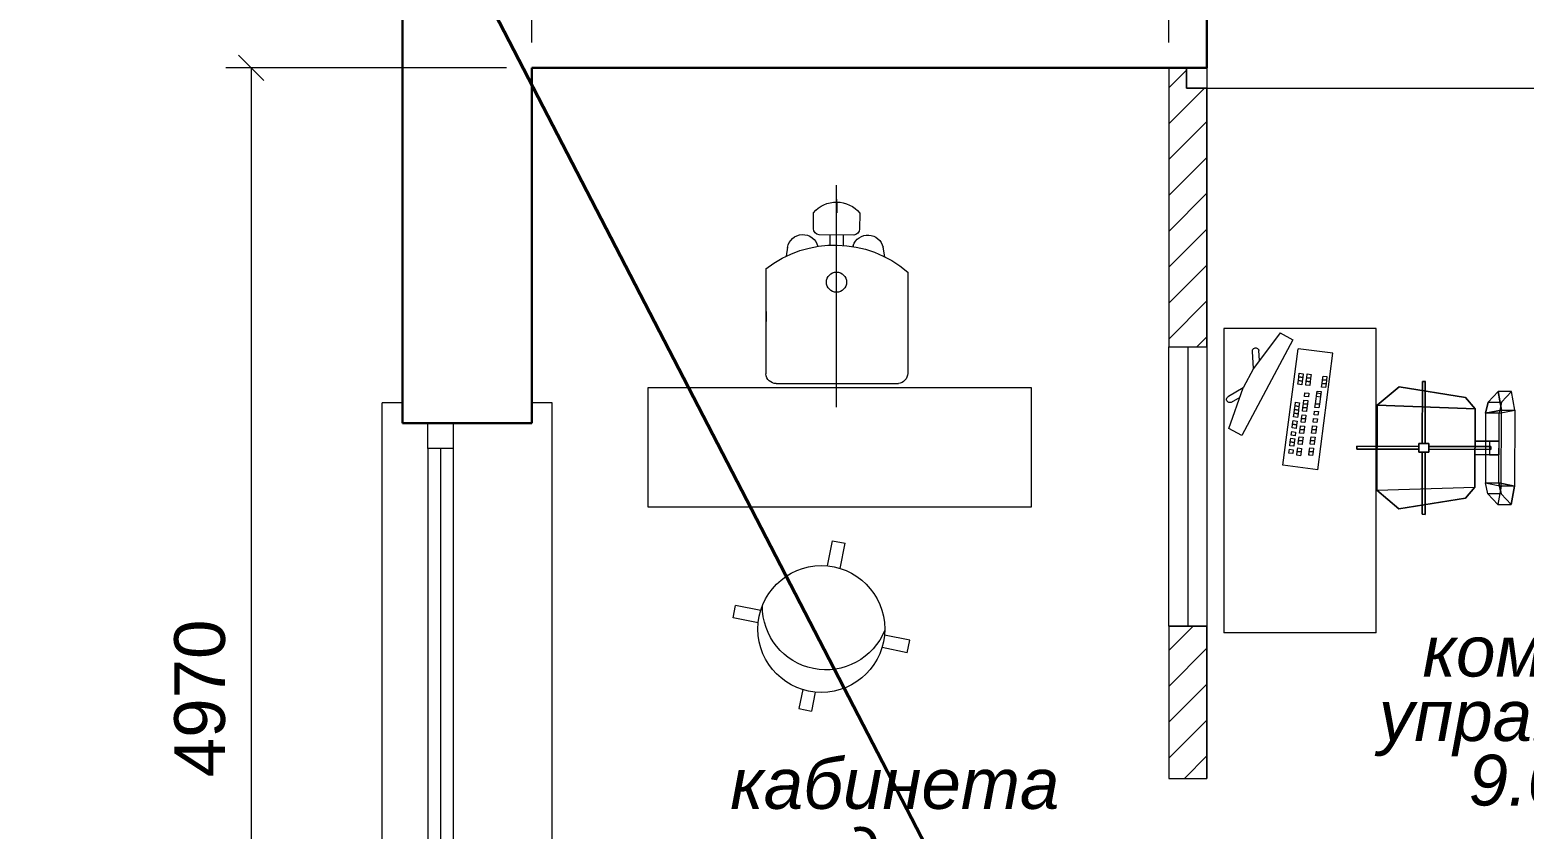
# Model space of a CAD drawing. Header units: metres. Extents: x 14591 to 15202, y 5442 to 5571.
# Drawn here: x 14873.97 to 14879.86, y 5551.48 to 5554.63 of the extents above; entities that cross this region are included whole.
import ezdxf

# ---------------------------------------------------------------- set-up
doc = ezdxf.new("R2010")
doc.units = ezdxf.units.M
doc.header["$MEASUREMENT"] = 0
doc.layers.get('Defpoints').update_dxf_attribs({"lineweight": 0})
for name, color, linetype, lineweight in [('1', 7, 'Continuous', 0), ('Level 1', 7, 'Continuous', 0), ('Стены', 7, 'Continuous', 13), ('Стены внутр', 7, 'Continuous', 30), ('Тонкие линии', 5, 'Continuous', 30), ('ТХ Мебель', 7, 'Continuous', 30), ('Штриховка', 3, 'Continuous', 13)]:
    doc.layers.add(name, color=color, linetype=linetype, lineweight=lineweight)
doc.styles.add('Style-Arial', font='arial.ttf')
doc.styles.add('Style-Arial IF', font='ariali.ttf')
doc.styles.add('Style-txt', font='txt.shx')
doc.dimstyles.new('100', dxfattribs={"dimtxt": 0.25, "dimasz": 0.1875, "dimexe": 0.125, "dimexo": 0.125, "dimgap": 0.0625, "dimtad": 1, "dimdec": 0, "dimlfac": 1000, "dimzin": 11, "dimdsep": 46, "dimtxsty": 'Style-txt', "dimblk": 'OBLIQUE', "dimcen": 0.09, "dimadec": 0, "dimazin": 3, "dimtfac": 1, "dimtdec": 0, "dimtmove": 0, "dimatfit": 3, "dimldrblk": 'TerminatorOpen', "dimfxl": 1, "dimfrac": 2, "dimtzin": 11, "dimlwd": 0, "dimlwe": 0, "dimarcsym": 0})

# ---------------------------------------------------------------- blocks, each defined once
blk = doc.blocks.new('*U54')
at = {"layer": 'Стены', "color": 7, "linetype": 'Continuous', "lineweight": 0}
for p, q in [((-0.335, -1.03), (-0.335, 1.03)), ((-0.255, 1.03), (-0.335, 1.03)), ((0.335, 1.03), (0.255, 1.03)), ((0.335, -1.03), (0.335, 1.03)), ((-0.155, 0.85), (-0.155, -0.85)), ((-0.105, 0.85), (-0.105, -0.85)), ((-0.055, 0.85), (-0.055, -0.85)), ((-0.255, -1.03), (-0.335, -1.03)), ((0.255, -1.03), (0.335, -1.03))]:
    blk.add_line(p, q, dxfattribs=at)
at = {"layer": 'Стены', "color": 7, "linetype": 'Continuous', "lineweight": 30}
for p, q in [((0.255, 0.95), (-0.255, 0.95)), ((0.255, -0.95), (-0.255, -0.95))]:
    blk.add_line(p, q, dxfattribs=at)
at = {"layer": 'Стены', "color": 7, "linetype": 'Continuous', "lineweight": 13, "flags": 128}
for points in [[(-0.155, 0.85), (-0.155, 0.95), (-0.055, 0.95), (-0.055, 0.85), (-0.155, 0.85)], [(-0.155, -0.95), (-0.155, -0.85), (-0.055, -0.85), (-0.055, -0.95), (-0.155, -0.95)]]:
    blk.add_lwpolyline(points, close=True, dxfattribs=at)
blk = doc.blocks.new('_Oblique')
at = {"color": 0, "linetype": 'ByBlock', "lineweight": -2}
blk.add_line((0.5, 0.5), (-0.5, -0.5), dxfattribs=at)
blk = doc.blocks.new('*D133')
at = {"color": 7, "linetype": 'Continuous', "lineweight": 0, "transparency": 16777216}
for p, q in [((14878.6128, 5554.58), (14878.6128, 5555.7796)), ((14881.0628, 5554.58), (14881.0628, 5555.7796))]:
    blk.add_line(p, q, dxfattribs=at)
at = {"color": 0, "linetype": 'Continuous', "lineweight": 0, "transparency": 16777216}
blk.add_line((14878.6128, 5555.6796), (14881.0628, 5555.6796), dxfattribs=at)
at = {"layer": 'Defpoints', "color": 0, "linetype": 'Continuous', "lineweight": 40, "transparency": 16777216}
for p in [(14881.0628, 5555.6796), (14878.6128, 5554.48), (14881.0628, 5554.48)]:
    blk.add_point(p, dxfattribs=at)
at = {"color": 0, "linetype": 'Continuous', "lineweight": 0, "transparency": 16777216, "xscale": 0.1, "yscale": 0.1, "zscale": 0.1, "rotation": 180}
blk.add_blockref('_Oblique', (14878.6128, 5555.6796), dxfattribs=at)
at = {"color": 0, "linetype": 'Continuous', "lineweight": 0, "transparency": 16777216, "xscale": 0.1, "yscale": 0.1, "zscale": 0.1}
blk.add_blockref('_Oblique', (14881.0628, 5555.6796), dxfattribs=at)
at = {"color": 0, "linetype": 'Continuous', "lineweight": 0, "transparency": 16777216, "insert": (14879.8378, 5555.8817), "char_height": 0.2, "attachment_point": 5, "style": 'Style-Arial'}
blk.add_mtext('2450', dxfattribs=at)
blk = doc.blocks.new('TerminatorOpen')
at = {"color": 0, "linetype": 'ByBlock', "lineweight": -2}
for q in [(-1, 0.5), (-1, 0), (-1, -0.5)]:
    blk.add_line((0, 0), q, dxfattribs=at)
blk = doc.blocks.new('*D134')
at = {"color": 7, "linetype": 'Continuous', "lineweight": 0, "transparency": 16777216}
for p, q in [((14875.9528, 5554.58), (14875.9528, 5555.7796)), ((14878.4628, 5554.58), (14878.4628, 5555.7796))]:
    blk.add_line(p, q, dxfattribs=at)
at = {"color": 0, "linetype": 'Continuous', "lineweight": 0, "transparency": 16777216}
blk.add_line((14875.9528, 5555.6796), (14878.4628, 5555.6796), dxfattribs=at)
at = {"layer": 'Defpoints', "color": 0, "linetype": 'Continuous', "lineweight": 40, "transparency": 16777216}
for p in [(14878.4628, 5555.6796), (14875.9528, 5554.48), (14878.4628, 5554.48)]:
    blk.add_point(p, dxfattribs=at)
at = {"color": 0, "linetype": 'Continuous', "lineweight": 0, "transparency": 16777216, "xscale": 0.1, "yscale": 0.1, "zscale": 0.1, "rotation": 180}
blk.add_blockref('_Oblique', (14875.9528, 5555.6796), dxfattribs=at)
at = {"color": 0, "linetype": 'Continuous', "lineweight": 0, "transparency": 16777216, "xscale": 0.1, "yscale": 0.1, "zscale": 0.1}
blk.add_blockref('_Oblique', (14878.4628, 5555.6796), dxfattribs=at)
at = {"color": 0, "linetype": 'Continuous', "lineweight": 0, "transparency": 16777216, "insert": (14877.2078, 5555.8817), "char_height": 0.2, "attachment_point": 5, "style": 'Style-Arial'}
blk.add_mtext('2510', dxfattribs=at)
blk = doc.blocks.new('*D135')
at = {"color": 7, "linetype": 'Continuous', "lineweight": 0, "transparency": 16777216}
for p, q in [((14875.8528, 5554.48), (14874.7466, 5554.48)), ((14875.8528, 5549.51), (14874.7466, 5549.51))]:
    blk.add_line(p, q, dxfattribs=at)
at = {"color": 0, "linetype": 'Continuous', "lineweight": 0, "transparency": 16777216}
blk.add_line((14874.8466, 5554.48), (14874.8466, 5549.51), dxfattribs=at)
at = {"layer": 'Defpoints', "color": 0, "linetype": 'Continuous', "lineweight": 40, "transparency": 16777216}
for p in [(14875.9528, 5554.48), (14874.8466, 5549.51), (14875.9528, 5549.51)]:
    blk.add_point(p, dxfattribs=at)
at = {"color": 0, "linetype": 'Continuous', "lineweight": 0, "transparency": 16777216, "xscale": 0.1, "yscale": 0.1, "zscale": 0.1}
for p, rotation in [((14874.8466, 5554.48), 90), ((14874.8466, 5549.51), 270)]:
    blk.add_blockref('_Oblique', p, dxfattribs=dict(at, rotation=rotation))
at = {"color": 0, "linetype": 'Continuous', "lineweight": 0, "transparency": 16777216, "insert": (14874.6445, 5551.995), "char_height": 0.2, "attachment_point": 5, "rotation": 90, "style": 'Style-Arial'}
blk.add_mtext('4970', dxfattribs=at)
blk = doc.blocks.new('STUL3_1')
at = {"layer": 'Level 1', "color": 7, "linetype": 'Continuous', "lineweight": 0}
for p, q in [((0.05, 0.7), (0, 0.7)), ((0, 0.5987), (0, 0.7)), ((0.05, 0.5987), (0.05, 0.7)), ((-0.325, 0.375), (-0.325, 0.325)), ((-0.2237, 0.375), (-0.325, 0.375)), ((0.2737, 0.375), (0.3499, 0.375)), ((-0.2237, 0.325), (-0.325, 0.325)), ((0.2737, 0.325), (0.3499, 0.325)), ((0, 0), (0, 0.1013)), ((0.05, 0), (0.05, 0.1013)), ((0.05, 0), (0, 0))]:
    blk.add_line(p, q, dxfattribs=at)
at = {"layer": 'Level 1', "color": 7, "linetype": 'Continuous', "lineweight": 0, "extrusion": (0, 0, -1)}
blk.add_circle((-0.025, 0.35), 0.25, dxfattribs=at)
at = {"layer": 'Level 1', "color": 7, "linetype": 'Continuous', "lineweight": 0}
blk.add_arc((-0.0657, 0.35), 0.25, 280.45133, 79.54867, dxfattribs=at)
blk = doc.blocks.new('STUL3')
at = {"layer": 'Level 1', "color": 7, "linetype": 'Continuous', "lineweight": 0}
blk.add_line((0, 67.49), (5, 67.49), dxfattribs=at)
at = {"layer": 'Level 1', "color": 7, "linetype": 'Continuous', "lineweight": 0, "xscale": 99.99999999999999, "yscale": 99.99999999999999, "zscale": 99.99999999999999, "rotation": 90}
blk.add_blockref('STUL3_1', (37.5, 32.5), dxfattribs=at)
blk = doc.blocks.new('*U129')
at = {"color": 7, "linetype": 'Continuous', "lineweight": 0}
blk.add_line((-0.6, -0.0269), (-0.6, 0.5731), dxfattribs=at)
at = {"layer": 'Стены', "color": 7, "linetype": 'Continuous', "lineweight": 0}
for p, q in [((0.6, 0.5731), (-0.6, 0.5731)), ((0.1788, 0.5028), (0.2063, 0.5541)), ((0.2063, 0.5541), (0.3657, 0.4974)), ((0.3283, 0.5107), (0.3089, 0.5443)), ((0.3657, 0.4974), (0.3324, 0.5551)), ((0.6, -0.0269), (0.6, 0.5731)), ((0.5556, 0.301), (0.1788, 0.5028)), ((0.4423, 0.4564), (0.3657, 0.4974)), ((0.4423, 0.4564), (0.5088, 0.4606)), ((0.5827, 0.3515), (0.4423, 0.4564)), ((0.474, 0.4326), (0.5128, 0.4351)), ((0.0435, 0.2035), (0.0614, 0.3404)), ((0.0614, 0.3404), (0.5202, 0.2805)), ((0.1072, 0.3016), (0.1092, 0.3172)), ((0.1216, 0.2998), (0.1072, 0.3016)), ((0.1092, 0.3172), (0.1237, 0.3153)), ((0.1237, 0.3153), (0.1216, 0.2998)), ((0.1361, 0.2979), (0.1381, 0.3134)), ((0.1506, 0.296), (0.1361, 0.2979)), ((0.1381, 0.3134), (0.1526, 0.3115)), ((0.1506, 0.296), (0.1526, 0.3115)), ((0.1526, 0.3115), (0.1506, 0.296)), ((0.1651, 0.2941), (0.1506, 0.296)), ((0.1526, 0.3115), (0.1671, 0.3096)), ((0.1671, 0.3096), (0.1651, 0.2941)), ((0.177, 0.2925), (0.1791, 0.308)), ((0.1791, 0.308), (0.1935, 0.3061)), ((0.1935, 0.3061), (0.1915, 0.2906)), ((0.206, 0.2887), (0.208, 0.3042)), ((0.208, 0.3042), (0.2225, 0.3023)), ((0.2225, 0.3023), (0.2205, 0.2868)), ((0.2205, 0.2868), (0.2225, 0.3023)), ((0.2225, 0.3023), (0.237, 0.3005)), ((0.237, 0.3005), (0.2349, 0.285)), ((0.2493, 0.2831), (0.2513, 0.2986)), ((0.2513, 0.2986), (0.2658, 0.2967)), ((0.2658, 0.2967), (0.2638, 0.2812)), ((0.2638, 0.2812), (0.2658, 0.2967)), ((0.2658, 0.2967), (0.2803, 0.2948)), ((0.2782, 0.2793), (0.2803, 0.2948)), ((0.2803, 0.2948), (0.2782, 0.2793)), ((0.2803, 0.2948), (0.2947, 0.2929)), ((0.5827, 0.3515), (0.5556, 0.301)), ((0.1039, 0.2701), (0.0986, 0.2708)), ((0.0987, 0.2708), (0.1007, 0.2863)), ((0.1132, 0.2689), (0.0987, 0.2708)), ((0.0988, 0.2235), (0.1008, 0.239)), ((0.1007, 0.2863), (0.1152, 0.2844)), ((0.106, 0.2383), (0.1008, 0.239)), ((0.1008, 0.239), (0.1153, 0.2371)), ((0.1152, 0.2844), (0.1132, 0.2689)), ((0.1132, 0.2689), (0.1152, 0.2844)), ((0.1276, 0.267), (0.1132, 0.2689)), ((0.1133, 0.2216), (0.1153, 0.2371)), ((0.1153, 0.2371), (0.1133, 0.2216)), ((0.1152, 0.2844), (0.1297, 0.2825)), ((0.1153, 0.2371), (0.1298, 0.2352)), ((0.1297, 0.2825), (0.1276, 0.267)), ((0.1421, 0.2651), (0.1441, 0.2806)), ((0.1566, 0.2632), (0.1421, 0.2651)), ((0.1441, 0.2806), (0.1586, 0.2787)), ((0.1566, 0.2632), (0.1586, 0.2787)), ((0.1586, 0.2787), (0.1566, 0.2632)), ((0.1711, 0.2613), (0.1566, 0.2632)), ((0.1586, 0.2787), (0.1731, 0.2768)), ((0.1731, 0.2768), (0.1711, 0.2613)), ((0.1915, 0.2906), (0.177, 0.2925)), ((0.1855, 0.2595), (0.1876, 0.275)), ((0.2, 0.2576), (0.1855, 0.2595)), ((0.1876, 0.275), (0.202, 0.2731)), ((0.202, 0.2731), (0.2, 0.2576)), ((0.2, 0.2576), (0.202, 0.2731)), ((0.2145, 0.2557), (0.2, 0.2576)), ((0.202, 0.2731), (0.2165, 0.2712)), ((0.2205, 0.2868), (0.206, 0.2887)), ((0.2165, 0.2712), (0.2145, 0.2557)), ((0.2349, 0.285), (0.2205, 0.2868)), ((0.229, 0.2538), (0.231, 0.2693)), ((0.2434, 0.2519), (0.229, 0.2538)), ((0.231, 0.2693), (0.2455, 0.2674)), ((0.2434, 0.2519), (0.2455, 0.2674)), ((0.2455, 0.2674), (0.2434, 0.2519)), ((0.2579, 0.25), (0.2434, 0.2519)), ((0.2455, 0.2674), (0.2599, 0.2655)), ((0.2638, 0.2812), (0.2493, 0.2831)), ((0.2599, 0.2655), (0.2579, 0.25)), ((0.2782, 0.2793), (0.2638, 0.2812)), ((0.2724, 0.2481), (0.2744, 0.2636)), ((0.2869, 0.2462), (0.2724, 0.2481)), ((0.2744, 0.2636), (0.2889, 0.2617)), ((0.2927, 0.2774), (0.2782, 0.2793)), ((0.2889, 0.2617), (0.2869, 0.2462)), ((0.2869, 0.2462), (0.2889, 0.2617)), ((0.3013, 0.2443), (0.2869, 0.2462)), ((0.2889, 0.2617), (0.3034, 0.2598)), ((0.2927, 0.2774), (0.2947, 0.2929)), ((0.2947, 0.2929), (0.2927, 0.2774)), ((0.3072, 0.2755), (0.2927, 0.2774)), ((0.2947, 0.2929), (0.3092, 0.291)), ((0.3034, 0.2598), (0.3013, 0.2443)), ((0.3013, 0.2443), (0.3034, 0.2598)), ((0.3158, 0.2424), (0.3013, 0.2443)), ((0.3034, 0.2598), (0.3178, 0.2579)), ((0.3092, 0.291), (0.3072, 0.2755)), ((0.3178, 0.2579), (0.3158, 0.2424)), ((0.3303, 0.2405), (0.3323, 0.256)), ((0.3448, 0.2387), (0.3303, 0.2405)), ((0.3323, 0.256), (0.3468, 0.2542)), ((0.3468, 0.2542), (0.3448, 0.2387)), ((0.3752, 0.2352), (0.3772, 0.2507)), ((0.3772, 0.2507), (0.3917, 0.2488)), ((0.3781, 0.2663), (0.3801, 0.2818)), ((0.3925, 0.2644), (0.3781, 0.2663)), ((0.3801, 0.2818), (0.3946, 0.2799)), ((0.3896, 0.2333), (0.3917, 0.2488)), ((0.3917, 0.2488), (0.3896, 0.2333)), ((0.3917, 0.2488), (0.4061, 0.2469)), ((0.3946, 0.2799), (0.3925, 0.2644)), ((0.3925, 0.2644), (0.3946, 0.2799)), ((0.407, 0.2625), (0.3925, 0.2644)), ((0.3946, 0.2799), (0.409, 0.278)), ((0.4061, 0.2469), (0.4041, 0.2314)), ((0.4041, 0.2314), (0.4061, 0.2469)), ((0.4061, 0.2469), (0.4206, 0.245)), ((0.407, 0.2625), (0.409, 0.278)), ((0.409, 0.278), (0.407, 0.2625)), ((0.4215, 0.2606), (0.407, 0.2625)), ((0.409, 0.278), (0.4235, 0.2761)), ((0.4206, 0.245), (0.4186, 0.2295)), ((0.4235, 0.2761), (0.4215, 0.2606)), ((0.5023, 0.1436), (0.5202, 0.2805)), ((0.0435, 0.2035), (0.5023, 0.1436)), ((0.106, 0.2225), (0.0988, 0.2235)), ((0.1133, 0.2216), (0.0988, 0.2235)), ((0.1277, 0.2197), (0.1133, 0.2216)), ((0.1298, 0.2352), (0.1277, 0.2197)), ((0.1422, 0.2178), (0.1442, 0.2333)), ((0.1567, 0.2159), (0.1422, 0.2178)), ((0.1442, 0.2333), (0.1587, 0.2314)), ((0.1567, 0.2159), (0.1587, 0.2314)), ((0.1587, 0.2314), (0.1567, 0.2159)), ((0.1712, 0.214), (0.1567, 0.2159)), ((0.1587, 0.2314), (0.1732, 0.2295)), ((0.1732, 0.2295), (0.1712, 0.214)), ((0.1856, 0.2121), (0.1877, 0.2276)), ((0.2001, 0.2102), (0.1856, 0.2121)), ((0.1877, 0.2276), (0.2021, 0.2258)), ((0.2001, 0.2102), (0.2021, 0.2258)), ((0.2021, 0.2258), (0.2001, 0.2102)), ((0.2146, 0.2084), (0.2001, 0.2102)), ((0.2021, 0.2258), (0.2166, 0.2239)), ((0.2166, 0.2239), (0.2146, 0.2084)), ((0.2291, 0.2065), (0.2311, 0.222)), ((0.2435, 0.2046), (0.2291, 0.2065)), ((0.2311, 0.222), (0.2456, 0.2201)), ((0.2456, 0.2201), (0.2435, 0.2046)), ((0.258, 0.2027), (0.26, 0.2182)), ((0.2725, 0.2008), (0.258, 0.2027)), ((0.26, 0.2182), (0.2745, 0.2163)), ((0.2745, 0.2163), (0.2725, 0.2008)), ((0.2869, 0.1989), (0.289, 0.2144)), ((0.3014, 0.197), (0.2869, 0.1989)), ((0.289, 0.2144), (0.3034, 0.2125)), ((0.3013, 0.197), (0.3033, 0.2125)), ((0.3514, 0.1905), (0.3013, 0.197)), ((0.3034, 0.2125), (0.3014, 0.197)), ((0.3033, 0.2125), (0.3534, 0.206)), ((0.3296, 0.1933), (0.3317, 0.2088)), ((0.3441, 0.1914), (0.3296, 0.1933)), ((0.3317, 0.2088), (0.3461, 0.2069)), ((0.3461, 0.2069), (0.3441, 0.1914)), ((0.3534, 0.206), (0.3514, 0.1905)), ((0.367, 0.1728), (0.369, 0.1883)), ((0.369, 0.1883), (0.3835, 0.1864)), ((0.3896, 0.2333), (0.3752, 0.2352)), ((0.3815, 0.1709), (0.3835, 0.1864)), ((0.3835, 0.1864), (0.3815, 0.1709)), ((0.3835, 0.1864), (0.398, 0.1845)), ((0.4041, 0.2314), (0.3896, 0.2333)), ((0.398, 0.1845), (0.396, 0.169)), ((0.396, 0.169), (0.398, 0.1845)), ((0.398, 0.1845), (0.4125, 0.1826)), ((0.4186, 0.2295), (0.4041, 0.2314)), ((0.4125, 0.1826), (0.4104, 0.1671)), ((0.3815, 0.1709), (0.367, 0.1728)), ((0.396, 0.169), (0.3815, 0.1709)), ((0.4104, 0.1671), (0.396, 0.169)), ((0.1238, -0.1944), (0.1244, 0.05)), ((0.1244, 0.05), (0.1238, -0.1944)), ((0.1238, -0.1944), (0.1244, 0.05)), ((0.1244, 0.05), (0.1244, 0.05)), ((0.1244, 0.05), (0.1244, 0.05)), ((0.1244, 0.05), (0.1359, 0.05)), ((0.1359, 0.05), (0.1244, 0.05)), ((0.1244, 0.05), (0.1359, 0.05)), ((0.1359, 0.05), (0.1354, -0.1944)), ((0.1354, -0.1944), (0.1359, 0.05)), ((0.1359, 0.05), (0.1354, -0.1944)), ((0.1359, 0.05), (0.1359, 0.05)), ((0.1359, 0.05), (0.1359, 0.05)), ((-0.6, -0.0269), (0.6, -0.0269)), ((-0.1106, -0.1158), (-0.0371, -0.03)), ((-0.0371, -0.03), (-0.1106, -0.1158)), ((-0.1106, -0.1158), (-0.0371, -0.03)), ((-0.0371, -0.03), (0.2971, -0.0307)), ((0.2971, -0.0307), (-0.0371, -0.03)), ((0.2971, -0.0307), (-0.0371, -0.03)), ((-0.0371, -0.03), (-0.0252, -0.416)), ((-0.0371, -0.03), (-0.0252, -0.416)), ((0.2834, -0.4167), (0.2971, -0.0307)), ((0.2971, -0.0307), (0.2834, -0.4167)), ((0.2971, -0.0307), (0.3702, -0.1169)), ((0.3702, -0.1169), (0.2971, -0.0307)), ((0.3702, -0.1169), (0.2971, -0.0307)), ((-0.0691, -0.3784), (-0.1106, -0.1158)), ((-0.1106, -0.1158), (-0.0691, -0.3784)), ((-0.0691, -0.3784), (-0.1106, -0.1158)), ((0.3702, -0.1169), (0.3275, -0.3793)), ((0.3275, -0.3793), (0.3702, -0.1169)), ((0.3275, -0.3793), (0.3702, -0.1169)), ((-0.1325, -0.2194), (-0.1324, -0.2078)), ((-0.1324, -0.2078), (-0.1325, -0.2194)), ((-0.1325, -0.2194), (-0.1324, -0.2078)), ((-0.1325, -0.2194), (-0.1325, -0.2194)), ((0.112, -0.2199), (-0.1325, -0.2194)), ((-0.1325, -0.2194), (-0.1325, -0.2194)), ((-0.1325, -0.2194), (0.112, -0.2199)), ((0.112, -0.2199), (-0.1325, -0.2194)), ((-0.1324, -0.2078), (-0.1324, -0.2078)), ((-0.1324, -0.2078), (0.112, -0.2084)), ((0.112, -0.2084), (-0.1324, -0.2078)), ((-0.1324, -0.2078), (-0.1324, -0.2078)), ((-0.1324, -0.2078), (0.112, -0.2084)), ((0.1119, -0.2339), (0.112, -0.1944)), ((0.112, -0.1944), (0.1119, -0.2339)), ((0.1471, -0.234), (0.1119, -0.2339)), ((0.1119, -0.2339), (0.1471, -0.234)), ((0.112, -0.1944), (0.1472, -0.1945)), ((0.1472, -0.1945), (0.112, -0.1944)), ((0.112, -0.2084), (0.112, -0.2084)), ((0.112, -0.2084), (0.112, -0.2199)), ((0.1237, -0.2339), (0.1232, -0.4784)), ((0.1232, -0.4784), (0.1237, -0.2339)), ((0.1237, -0.2339), (0.1232, -0.4784)), ((0.1353, -0.234), (0.1237, -0.2339)), ((0.1354, -0.1944), (0.1238, -0.1944)), ((0.1348, -0.4784), (0.1353, -0.234)), ((0.1353, -0.234), (0.1348, -0.4784)), ((0.1348, -0.4784), (0.1353, -0.234)), ((0.1353, -0.234), (0.1353, -0.234)), ((0.1354, -0.1944), (0.1354, -0.1944)), ((0.1472, -0.1945), (0.1471, -0.234)), ((0.1471, -0.234), (0.1472, -0.1945)), ((0.3916, -0.209), (0.1471, -0.2084)), ((0.1471, -0.2084), (0.1471, -0.2084)), ((0.1471, -0.2084), (0.3916, -0.209)), ((0.1471, -0.2084), (0.1471, -0.22)), ((0.3916, -0.209), (0.1471, -0.2084)), ((0.1471, -0.22), (0.3916, -0.2206)), ((0.3916, -0.2205), (0.1471, -0.22)), ((0.1471, -0.22), (0.3916, -0.2205)), ((0.3916, -0.209), (0.3916, -0.209)), ((0.3916, -0.2205), (0.3916, -0.209)), ((0.3916, -0.209), (0.3916, -0.209)), ((0.3916, -0.209), (0.3916, -0.2206)), ((0.3916, -0.2205), (0.3916, -0.209)), ((0.3916, -0.2206), (0.3916, -0.2205)), ((0.3916, -0.2206), (0.3916, -0.2205)), ((-0.0252, -0.416), (-0.0691, -0.3784)), ((-0.0691, -0.3784), (-0.0252, -0.416)), ((-0.0252, -0.416), (-0.0691, -0.3784)), ((0.3275, -0.3793), (0.2834, -0.4167)), ((0.2834, -0.4167), (0.3275, -0.3793)), ((0.2834, -0.4167), (0.3275, -0.3793)), ((-0.052, -0.4669), (-0.0942, -0.5064)), ((-0.0942, -0.5064), (-0.052, -0.4669)), ((-0.0521, -0.5197), (-0.052, -0.4669)), ((-0.0521, -0.5197), (-0.052, -0.4669)), ((-0.052, -0.4669), (-0.008, -0.4576)), ((-0.052, -0.4669), (-0.008, -0.4576)), ((0.2834, -0.4167), (-0.0252, -0.416)), ((-0.0252, -0.416), (0.2834, -0.4167)), ((-0.0252, -0.416), (0.2834, -0.4167)), ((-0.008, -0.4576), (-0.0209, -0.5197)), ((-0.008, -0.4576), (-0.0209, -0.5197)), ((-0.008, -0.4576), (-0.0081, -0.5103)), ((-0.008, -0.4576), (-0.0081, -0.5103)), ((0.2661, -0.4582), (-0.008, -0.4576)), ((0.2661, -0.4582), (-0.008, -0.4576)), ((0.1025, -0.5106), (0.1027, -0.4163)), ((0.1025, -0.5106), (0.1027, -0.4163)), ((0.1027, -0.4163), (0.1026, -0.4735)), ((0.1026, -0.4735), (0.1027, -0.4163)), ((0.1027, -0.4163), (0.1555, -0.4164)), ((0.1027, -0.4163), (0.1555, -0.4164)), ((0.1555, -0.4164), (0.1553, -0.5107)), ((0.1555, -0.4164), (0.1553, -0.5107)), ((0.1554, -0.4736), (0.1555, -0.4164)), ((0.1555, -0.4164), (0.1554, -0.4736)), ((0.266, -0.511), (0.2661, -0.4582)), ((0.266, -0.511), (0.2661, -0.4582)), ((0.2661, -0.4582), (0.31, -0.4677)), ((0.31, -0.4677), (0.2661, -0.4582)), ((0.2661, -0.4582), (0.2787, -0.5203)), ((0.2787, -0.5203), (0.2661, -0.4582)), ((0.31, -0.4677), (0.3099, -0.5205)), ((0.31, -0.4677), (0.3099, -0.5205)), ((0.352, -0.5074), (0.31, -0.4677)), ((0.352, -0.5074), (0.31, -0.4677)), ((-0.0942, -0.5064), (-0.0943, -0.5592)), ((-0.0942, -0.5064), (-0.0943, -0.5592)), ((-0.0943, -0.5592), (-0.0521, -0.5197)), ((-0.0943, -0.5592), (-0.0521, -0.5197)), ((-0.0209, -0.5197), (-0.0942, -0.5064)), ((-0.0209, -0.5197), (-0.0942, -0.5064)), ((-0.0081, -0.5103), (-0.0521, -0.5197)), ((-0.0521, -0.5197), (-0.0081, -0.5103)), ((-0.0081, -0.5103), (-0.0211, -0.5724)), ((-0.0211, -0.5724), (-0.0081, -0.5103)), ((-0.0211, -0.5724), (-0.0209, -0.5197)), ((-0.0211, -0.5724), (-0.0209, -0.5197)), ((-0.0209, -0.5197), (0.2787, -0.5203)), ((-0.0209, -0.5197), (0.2787, -0.5203)), ((-0.0081, -0.5103), (0.266, -0.511)), ((-0.0081, -0.5103), (0.266, -0.511)), ((0.1026, -0.4735), (0.1025, -0.5106)), ((0.1553, -0.5107), (0.1025, -0.5106)), ((0.1554, -0.4736), (0.1026, -0.4735)), ((0.1232, -0.4784), (0.1232, -0.4784)), ((0.1232, -0.4784), (0.1348, -0.4784)), ((0.1348, -0.4784), (0.1232, -0.4784)), ((0.1232, -0.4784), (0.1232, -0.4784)), ((0.1232, -0.4784), (0.1348, -0.4784)), ((0.1348, -0.4784), (0.1348, -0.4784)), ((0.1348, -0.4784), (0.1348, -0.4784)), ((0.1553, -0.5107), (0.1554, -0.4736)), ((0.3099, -0.5205), (0.266, -0.511)), ((0.266, -0.511), (0.2786, -0.5731)), ((0.3099, -0.5205), (0.266, -0.511)), ((0.266, -0.511), (0.2786, -0.5731)), ((0.2787, -0.5203), (0.2786, -0.5731)), ((0.2787, -0.5203), (0.2786, -0.5731)), ((0.352, -0.5074), (0.2787, -0.5203)), ((0.2787, -0.5203), (0.352, -0.5074)), ((0.3099, -0.5205), (0.3519, -0.5602)), ((0.3519, -0.5602), (0.3099, -0.5205)), ((0.3519, -0.5602), (0.352, -0.5074)), ((0.3519, -0.5602), (0.352, -0.5074)), ((-0.0943, -0.5592), (-0.0211, -0.5724)), ((-0.0211, -0.5724), (-0.0943, -0.5592)), ((0.2786, -0.5731), (-0.0211, -0.5724)), ((0.2786, -0.5731), (-0.0211, -0.5724)), ((0.2786, -0.5731), (0.3519, -0.5602)), ((0.2786, -0.5731), (0.3519, -0.5602))]:
    blk.add_line(p, q, dxfattribs=at)
at = {"layer": 'Стены', "color": 7, "linetype": 'Continuous', "lineweight": 0, "extrusion": (0, 0, -1)}
for centre, start, end in [((-0.3206, 0.5497), 335.17957, 155.21651), ((-0.5108, 0.4479), 81.13048, 261.16742)]:
    blk.add_arc(centre, 0.0129, start, end, dxfattribs=at)

msp = doc.modelspace()

# ---------------------------------------------------------------- hatches: boundary and pattern name
at = {"linetype": 'Continuous', "lineweight": 13}
h = msp.add_hatch(dxfattribs=at)
h.set_pattern_fill('HATCH', color=5, style=0, pattern_type=2)
h.set_pattern_definition([(45, (14878.56371, 5553.65355), (-0.070711, 0.070711), [])])
h.paths.add_polyline_path([(14878.61275864, 5553.3799997), (14878.61275864, 5554.3999997), (14878.53275864, 5554.3999997), (14878.53275864, 5554.4799997), (14878.46275864, 5554.4799997), (14878.46275864, 5553.3799997), (14878.53775864, 5553.3799997)])
h = msp.add_hatch(dxfattribs=at)
h.set_pattern_fill('HATCH', color=5, style=0, pattern_type=2)
h.set_pattern_definition([(45, (14878.50681, 5551.94496), (-0.07071, 0.07071), [])])
h.paths.add_polyline_path([(14878.46275864, 5552.2799997), (14878.46275864, 5551.6799997), (14878.61275864, 5551.6799997), (14878.61275864, 5552.2799997), (14878.53775864, 5552.2799997)])

# ---------------------------------------------------------------- linework, layer by layer
at = {"color": 1, "linetype": 'Continuous', "lineweight": 40}
msp.add_line((14873.97436208, 5558.23468122), (14897.95934336, 5511.91378311), dxfattribs=at)
at = {"color": 5, "linetype": 'Continuous', "lineweight": 13}
for p, q in [((14878.46275864, 5554.4799997), (14878.46275864, 5553.3799997)), ((14878.61275864, 5554.4799997), (14878.61275864, 5553.3799997)), ((14878.46275864, 5553.3799997), (14878.61275864, 5553.3799997)), ((14878.46275864, 5552.2799997), (14878.61275864, 5552.2799997)), ((14878.46275864, 5552.2799997), (14878.46275864, 5551.6799997)), ((14878.61275864, 5552.2799997), (14878.61275864, 5551.6799997)), ((14878.46275864, 5551.6799997), (14878.61275864, 5551.6799997))]:
    msp.add_line(p, q, dxfattribs=at)
at = {"color": 5, "linetype": 'Continuous', "lineweight": 0}
for p, q in [((14878.46275864, 5552.2799997), (14878.46275864, 5553.3799997)), ((14878.53775864, 5553.3799997), (14878.53775864, 5552.2799997)), ((14878.61275864, 5553.3799997), (14878.61275864, 5552.2799997))]:
    msp.add_line(p, q, dxfattribs=at)
at = {"color": 5, "linetype": 'Continuous', "lineweight": 13, "flags": 128}
for points in [[(14878.61275864, 5553.3799997), (14878.61275864, 5554.3999997), (14878.53275864, 5554.3999997), (14878.53275864, 5554.4799997), (14878.46275864, 5554.4799997), (14878.46275864, 5553.3799997), (14878.53775864, 5553.3799997), (14878.61275864, 5553.3799997)], [(14878.46275864, 5552.2799997), (14878.46275864, 5551.6799997), (14878.61275864, 5551.6799997), (14878.61275864, 5552.2799997), (14878.53775864, 5552.2799997), (14878.46275864, 5552.2799997)]]:
    msp.add_lwpolyline(points, close=True, dxfattribs=at)
at = {"color": 7, "linetype": 'Continuous', "lineweight": 0, "flags": 128}
msp.add_lwpolyline([(14876.41109881, 5553.22031822), (14877.920594, 5553.22031822), (14877.920594, 5552.74842278), (14876.41109881, 5552.74842278), (14876.41109881, 5553.22031822)], close=True, dxfattribs=at)
at = {"layer": '1', "color": 7, "linetype": 'Continuous', "lineweight": 0}
for p, q in [((14877.15318784, 5553.14300283), (14877.15318784, 5554.01805887)), ((14877.15430422, 5553.90904843), (14877.15430422, 5553.96223015)), ((14877.15430422, 5553.95098913), (14877.15430422, 5553.90904843))]:
    msp.add_line(p, q, dxfattribs=at)
at = {"layer": 'Стены', "color": 7, "linetype": 'Continuous', "lineweight": 30}
for p, q in [((14875.44275864, 5554.9899997), (14875.44275864, 5553.0799997)), ((14875.95275864, 5554.4799997), (14878.61275864, 5554.4799997)), ((14875.95275864, 5554.4799997), (14875.95275864, 5553.0799997))]:
    msp.add_line(p, q, dxfattribs=at)
at = {"layer": 'Стены внутр', "color": 7, "lineweight": 0}
for p, q in [((14877.12711576, 5553.82155546), (14877.12681534, 5553.78094625)), ((14877.17925466, 5553.82116975), (14877.17895173, 5553.78022244)), ((14876.960518, 5553.773196), (14876.95487198, 5553.73752493)), ((14877.14552506, 5553.78139533), (14877.15425208, 5553.78133599)), ((14877.3435952, 5553.73510402), (14877.3366803, 5553.77288636))]:
    msp.add_line(p, q, dxfattribs=at)
at = {"layer": 'Стены внутр', "color": 7, "lineweight": 0, "extrusion": (0, 0, -1)}
for centre, radius, start, end in [((-14877.02050035, 5553.76179724), 0.06105583, 9.207643823, 166.266855322), ((-14877.2769427, 5553.75987686), 0.06113778, 18.760355348, 167.714105333), ((-14877.14891497, 5553.79724921), 0.07233938, 194.170919445, 197.395390522)]:
    msp.add_arc(centre, radius, start, end, dxfattribs=at)
at = {"layer": 'Тонкие линии', "color": 7, "lineweight": 0}
msp.add_circle((14877.15318784, 5553.63541823), 0.03976656, dxfattribs=at)
at = {"layer": 'ТХ Мебель', "color": 7, "lineweight": 0, "ltscale": 80}
for p, q in [((14877.06225385, 5553.8460295), (14877.06272004, 5553.90904566)), ((14877.24500112, 5553.90742722), (14877.24444225, 5553.84468169)), ((14877.22117636, 5553.82085961), (14877.08516475, 5553.82186581)), ((14876.87430422, 5553.68732415), (14876.87430422, 5553.27353011)), ((14877.43430422, 5553.67495388), (14877.43430422, 5553.27581319)), ((14876.87430422, 5553.55453001), (14876.87430422, 5553.27353011)), ((14876.91607833, 5553.23580888), (14877.39709171, 5553.23580888))]:
    msp.add_line(p, q, dxfattribs=at)
at = {"layer": 'ТХ Мебель', "color": 7, "lineweight": 0, "ltscale": 80, "extrusion": (0, 0, -1)}
for centre, radius, start, end in [((-14877.15318784, 5553.83246735), 0.11852704, 40.246924089, 140.770484444), ((-14877.14676417, 5553.3398027), 0.44159437, 51.903233327, 130.627657197), ((-14877.08775757, 5553.84726758), 0.02553375, 275.828149562, 357.220752144), ((-14877.21895964, 5553.84629696), 0.02553375, 183.62696541, 265.019567988), ((-14876.91639141, 5553.27814744), 0.04233972, 270.423687086, 353.929566633), ((-14877.39249024, 5553.27739915), 0.04184404, 182.172115388, 263.686578694)]:
    msp.add_arc(centre, radius, start, end, dxfattribs=at)
at = {"layer": 'Штриховка', "color": 7, "lineweight": 0}
msp.add_line((14876.87676857, 5553.47987714), (14876.87676857, 5553.51987714), dxfattribs=at)

# ---------------------------------------------------------------- block references
at = {"layer": 'Level 1', "color": 7, "linetype": 'Continuous', "lineweight": 0, "extrusion": (0, 0, -1), "xscale": 0.009999999999999998, "yscale": 0.009999999999999998, "zscale": 0.009999999999999998, "rotation": 191.335055081607}
msp.add_blockref('STUL3', (-14877.13799148, 5552.61647819), dxfattribs=at)
at = {"layer": 'Стены', "color": 7, "linetype": 'Continuous', "lineweight": 30, "rotation": 270}
msp.add_blockref('*U54', (14879.5628081, 5554.73498028), dxfattribs=at)
at = {"layer": 'Стены', "color": 7, "linetype": 'Continuous', "lineweight": 0, "rotation": 90}
msp.add_blockref('*U129', (14879.2533635, 5552.85286484), dxfattribs=at)
at = {"layer": 'Стены', "color": 7, "linetype": 'Continuous', "lineweight": 30}
msp.add_blockref('*U54', (14875.69777806, 5552.13004916), dxfattribs=at)

# ---------------------------------------------------------------- texts
at = {"color": 7, "linetype": 'Continuous', "lineweight": 13, "char_height": 0.2, "attachment_point": 5, "style": 'Style-Arial IF'}
for s, insert, line_spacing_factor in [('комната \\Pуправления\\P9.0 м2', (14880.05100946, 5551.92565138), 0.762256), ('кабинета \\Pрентгенодиагностики\\P(маммография)\\P12.4 м2', (14877.38303249, 5551.23949868), 0.84)]:
    msp.add_mtext(s, dxfattribs=dict(at, insert=insert, line_spacing_factor=line_spacing_factor))

# ---------------------------------------------------------------- dimensions: what is measured, and where the dimension line sits
at = {"color": 7, "linetype": 'Continuous', "lineweight": 0}
for base, p1, p2, picture, middle in [((14878.46275864, 5555.67961385), (14875.95275864, 5554.4799997), (14878.46275864, 5554.4799997), '*D134', (14877.20775864, 5555.88172845)), ((14881.06275864, 5555.67961385), (14878.61275864, 5554.4799997), (14881.06275864, 5554.4799997), '*D133', (14879.83775864, 5555.88172845))]:
    dim = msp.add_linear_dim(base=base, p1=p1, p2=p2, dimstyle='100', override={"dimtxt": 0.2, "dimasz": 0.1, "dimexe": 0.1, "dimexo": 0.1, "dimgap": 0.1, "dimdec": 4, "dimtxsty": 'Style-Arial', "dimclre": 7, "dimtdec": 4, "dimtofl": 0, "dimfrac": 0}, dxfattribs=at)
    dim.commit()
    dim.dimension.update_dxf_attribs({"geometry": picture, "text_midpoint": middle})
dim = msp.add_linear_dim(base=(14874.84657146, 5549.5099997), p1=(14875.95275864, 5554.4799997), p2=(14875.95275864, 5549.5099997), angle=270, dimstyle='100', override={"dimtxt": 0.2, "dimasz": 0.1, "dimexe": 0.1, "dimexo": 0.1, "dimgap": 0.1, "dimdec": 4, "dimtxsty": 'Style-Arial', "dimclre": 7, "dimtdec": 4, "dimtofl": 0, "dimfrac": 0}, dxfattribs=at)
dim.commit()
dim.dimension.update_dxf_attribs({"geometry": '*D135', "text_midpoint": (14874.64445686, 5551.9949997)})

doc.saveas('drawing.dxf')
